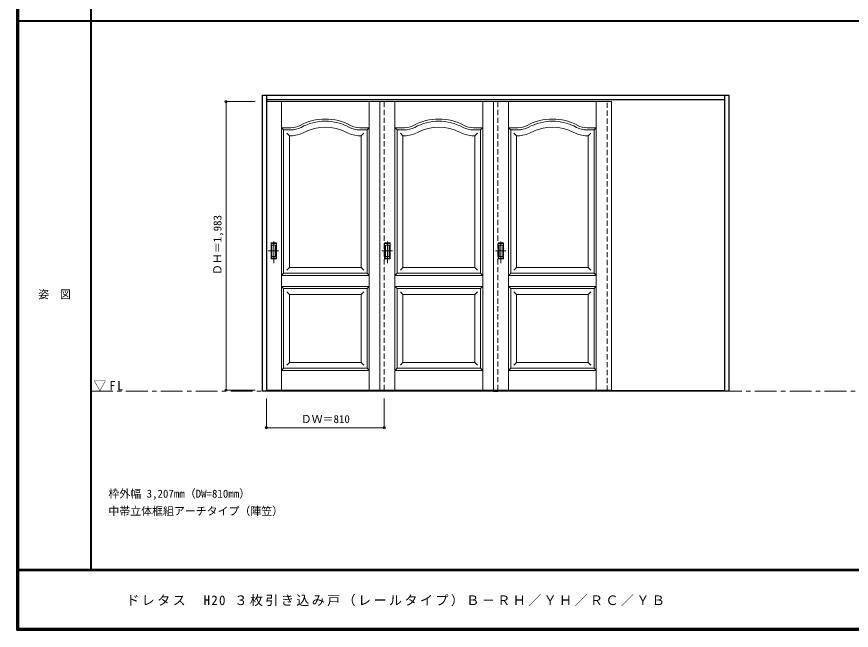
# Model space of a CAD drawing. Units: millimetres, scale not verified. Extents: x -6000 to 5700, y -4307 to 4260.
# Drawn here: x -6000 to -267, y -4205 to 12 of the extents above; entities that cross this region are included whole.
import ezdxf
from ezdxf.enums import TextEntityAlignment as Align

# ---------------------------------------------------------------- set-up
doc = ezdxf.new("R2010")
doc.units = ezdxf.units.MM
doc.header["$LTSCALE"] = 30
doc.header["$PDMODE"] = 32
doc.header["$PDSIZE"] = 15
doc.linetypes.add('CHAIN1', pattern=[8, 5, -1, 1, -1])
doc.linetypes.add('DASHED1', pattern=[1.8, 1.2, -0.6])
for name, color, linetype, lineweight in [('0-1_通り芯', 7, 'CHAIN1', 18), ('0-2_扉', 7, 'Continuous', 18), ('0-4_枠', 3, 'Continuous', 25), ('0-6_引手', 7, 'Continuous', 18), ('0-B_寸法', 4, 'Continuous', 9), ('F-1_枠', 6, 'Continuous', 40)]:
    doc.layers.add(name, color=color, linetype=linetype, lineweight=lineweight)
doc.layers.add('0-A_文字', color=7, linetype='Continuous')
doc.layers.add('F-A_文字', color=7, linetype='Continuous')
doc.styles.add('ＭＳ ゴシック', font='')
doc.styles.get('ＭＳ ゴシック').set_extended_font_data('MS Gothic')

msp = doc.modelspace()

# ---------------------------------------------------------------- linework, layer by layer
at = {"layer": '0-1_通り芯'}
msp.add_line((-5490, -2562.5), (5690, -2562.5), dxfattribs=at)
at = {"layer": '0-2_扉', "color": 4, "linetype": 'DASHED1', "lineweight": 9}
for p, q in [((-4285, -571.5), (-4285, -2554.5)), ((-4282, -571.5), (-4285, -571.5)), ((-3475, -2554.5), (-3475, -571.5)), ((-2695, -2554.5), (-2695, -571.5)), ((-1945, -2559.5), (-1945, -557.5)), ((-1915, -2559.5), (-1915, -557.5)), ((-4282, -2554.5), (-4285, -2554.5))]:
    msp.add_line(p, q, dxfattribs=at)
at = {"layer": '0-2_扉'}
for p, q in [((-4282, -571.5), (-3475, -571.5)), ((-4181.5, -2554.5), (-4181.5, -571.5)), ((-3578.5, -2554.5), (-3578.5, -571.5)), ((-3505, -2554.5), (-3505, -571.5)), ((-3505, -571.5), (-2695, -571.5)), ((-3401.5, -2554.5), (-3401.5, -571.5)), ((-2798.5, -2554.5), (-2798.5, -571.5)), ((-2725, -2554.5), (-2725, -571.5)), ((-1915, -571.5), (-2725, -571.5)), ((-2621.5, -2554.5), (-2621.5, -571.5)), ((-2018.5, -2554.5), (-2018.5, -571.5)), ((-4166.5, -766.5), (-4181.5, -751.5)), ((-4181.5, -751.5), (-4117.49, -751.5)), ((-4166.5, -1620.26), (-4166.5, -766.5)), ((-4166.5, -766.5), (-4117.49, -766.5)), ((-4144.18, -788.82), (-4126.5, -806.5)), ((-3578.5, -751.5), (-3642.51, -751.5)), ((-3593.5, -766.5), (-3642.51, -766.5)), ((-3615.82, -788.82), (-3633.5, -806.5)), ((-3593.5, -766.5), (-3578.5, -751.5)), ((-3593.5, -1751.5), (-3593.5, -766.5)), ((-3386.5, -766.5), (-3401.5, -751.5)), ((-3401.5, -751.5), (-3337.49, -751.5)), ((-3386.5, -1620.26), (-3386.5, -766.5)), ((-3386.5, -766.5), (-3337.49, -766.5)), ((-3364.18, -788.82), (-3346.5, -806.5)), ((-2798.5, -751.5), (-2862.51, -751.5)), ((-2813.5, -766.5), (-2862.51, -766.5)), ((-2835.82, -788.82), (-2853.5, -806.5)), ((-2813.5, -766.5), (-2798.5, -751.5)), ((-2813.5, -1751.5), (-2813.5, -766.5)), ((-2606.5, -766.5), (-2621.5, -751.5)), ((-2621.5, -751.5), (-2557.49, -751.5)), ((-2606.5, -1751.5), (-2606.5, -766.5)), ((-2606.5, -766.5), (-2557.49, -766.5)), ((-2584.18, -788.82), (-2566.5, -806.5)), ((-2018.5, -751.5), (-2082.51, -751.5)), ((-2033.5, -766.5), (-2082.51, -766.5)), ((-2055.82, -788.82), (-2073.5, -806.5)), ((-2033.5, -766.5), (-2018.5, -751.5)), ((-2033.5, -1620.26), (-2033.5, -766.5)), ((-4126.5, -806.5), (-4126.5, -806.5)), ((-4126.5, -1711.5), (-4126.5, -806.5)), ((-4126.5, -806.5), (-4117.49, -806.5)), ((-3642.51, -806.5), (-3633.5, -806.5)), ((-3346.5, -806.5), (-3346.5, -806.5)), ((-3346.5, -1711.5), (-3346.5, -806.5)), ((-3346.5, -806.5), (-3337.49, -806.5)), ((-2862.51, -806.5), (-2853.5, -806.5)), ((-2557.49, -806.5), (-2566.5, -806.5)), ((-2073.5, -806.5), (-2082.51, -806.5)), ((-2073.5, -806.5), (-2073.5, -806.5)), ((-2073.5, -1711.5), (-2073.5, -806.5)), ((-4166.31, -889.5), (-4166.5, -889.5)), ((-3386.31, -889.5), (-3386.5, -889.5)), ((-2033.69, -889.5), (-2033.5, -889.5)), ((-4166.5, -1751.5), (-4166.5, -1609.45)), ((-3386.5, -1751.5), (-3386.5, -1609.45)), ((-2033.5, -1751.5), (-2033.5, -1609.45)), ((-4126.5, -1711.5), (-4144.18, -1729.18)), ((-4126.5, -1711.5), (-4126.5, -1710.07)), ((-3633.5, -1711.5), (-4126.5, -1711.5)), ((-3633.5, -1711.5), (-3615.82, -1729.18)), ((-3346.5, -1711.5), (-3364.18, -1729.18)), ((-3346.5, -1711.5), (-3346.5, -1710.07)), ((-2853.5, -1711.5), (-3346.5, -1711.5)), ((-2853.5, -1711.5), (-2835.82, -1729.18)), ((-2566.5, -1711.5), (-2584.18, -1729.18)), ((-2566.5, -1711.5), (-2073.5, -1711.5)), ((-2073.5, -1711.5), (-2055.82, -1729.18)), ((-4181.5, -1766.5), (-4166.5, -1751.5)), ((-3578.5, -1766.5), (-4181.5, -1766.5)), ((-4166.5, -1751.5), (-3977.5, -1751.5)), ((-3593.5, -1751.5), (-4121.5, -1751.5)), ((-3593.5, -1751.5), (-3578.5, -1766.5)), ((-3401.5, -1766.5), (-3386.5, -1751.5)), ((-2798.5, -1766.5), (-3401.5, -1766.5)), ((-3386.5, -1751.5), (-3197.5, -1751.5)), ((-2813.5, -1751.5), (-3341.5, -1751.5)), ((-2813.5, -1751.5), (-2798.5, -1766.5)), ((-2606.5, -1751.5), (-2621.5, -1766.5)), ((-2621.5, -1766.5), (-2018.5, -1766.5)), ((-2606.5, -1751.5), (-2078.5, -1751.5)), ((-2033.5, -1751.5), (-2222.5, -1751.5)), ((-2018.5, -1766.5), (-2033.5, -1751.5)), ((-4181.5, -1841.5), (-4166.5, -1856.5)), ((-4181.5, -1841.5), (-3578.5, -1841.5)), ((-4166.5, -2404.5), (-4166.5, -1856.5)), ((-4166.5, -1856.5), (-3593.5, -1856.5)), ((-4126.46, -1896.5), (-4144.14, -1878.82)), ((-3633.5, -1896.5), (-3615.82, -1878.82)), ((-3593.5, -1856.5), (-3578.5, -1841.5)), ((-3593.5, -2404.5), (-3593.5, -1856.5)), ((-3401.5, -1841.5), (-3386.5, -1856.5)), ((-3401.5, -1841.5), (-2798.5, -1841.5)), ((-3386.5, -2404.5), (-3386.5, -1856.5)), ((-3386.5, -1856.5), (-2813.5, -1856.5)), ((-3346.46, -1896.5), (-3364.14, -1878.82)), ((-2853.5, -1896.5), (-2835.82, -1878.82)), ((-2813.5, -1856.5), (-2798.5, -1841.5)), ((-2813.5, -2404.5), (-2813.5, -1856.5)), ((-2606.5, -1856.5), (-2621.5, -1841.5)), ((-2018.5, -1841.5), (-2621.5, -1841.5)), ((-2606.5, -2404.5), (-2606.5, -1856.5)), ((-2033.5, -1856.5), (-2606.5, -1856.5)), ((-2566.5, -1896.5), (-2584.18, -1878.82)), ((-2073.54, -1896.5), (-2055.86, -1878.82)), ((-2018.5, -1841.5), (-2033.5, -1856.5)), ((-2033.5, -2404.5), (-2033.5, -1856.5)), ((-4126.5, -2364.5), (-4126.5, -1896.5)), ((-3633.5, -1896.5), (-4126.5, -1896.5)), ((-3633.5, -1896.5), (-3633.5, -2364.5)), ((-3346.5, -2364.5), (-3346.5, -1896.5)), ((-2853.5, -1896.5), (-3346.5, -1896.5)), ((-2853.5, -1896.5), (-2853.5, -2364.5)), ((-2566.5, -1896.5), (-2566.5, -2364.5)), ((-2566.5, -1896.5), (-2073.5, -1896.5)), ((-2073.5, -2364.5), (-2073.5, -1896.5)), ((-4166.5, -2404.5), (-4181.5, -2419.5)), ((-4166.5, -2404.5), (-3593.5, -2404.5)), ((-4126.5, -2364.5), (-4144.18, -2382.18)), ((-4126.5, -2364.5), (-4126.5, -2363.07)), ((-3633.5, -2364.5), (-4126.5, -2364.5)), ((-3633.5, -2364.5), (-3615.82, -2382.18)), ((-3593.5, -2404.5), (-3578.5, -2419.5)), ((-3386.5, -2404.5), (-3401.5, -2419.5)), ((-3386.5, -2404.5), (-2813.5, -2404.5)), ((-3346.5, -2364.5), (-3364.18, -2382.18)), ((-3346.5, -2364.5), (-3346.5, -2363.07)), ((-2853.5, -2364.5), (-3346.5, -2364.5)), ((-2853.5, -2364.5), (-2835.82, -2382.18)), ((-2813.5, -2404.5), (-2798.5, -2419.5)), ((-2606.5, -2404.5), (-2621.5, -2419.5)), ((-2033.5, -2404.5), (-2606.5, -2404.5)), ((-2566.5, -2364.5), (-2584.18, -2382.18)), ((-2566.5, -2364.5), (-2073.5, -2364.5)), ((-2073.5, -2364.5), (-2073.5, -2363.07)), ((-2073.5, -2364.5), (-2055.82, -2382.18)), ((-2033.5, -2404.5), (-2018.5, -2419.5)), ((-4181.5, -2419.5), (-3578.5, -2419.5)), ((-3401.5, -2419.5), (-2798.5, -2419.5)), ((-2018.5, -2419.5), (-2621.5, -2419.5)), ((-4282, -2554.5), (-3475, -2554.5)), ((-3505, -2554.5), (-2695, -2554.5))]:
    msp.add_line(p, q, dxfattribs=at)
at = {"layer": '0-2_扉', "color": 3, "lineweight": 25}
msp.add_line((-2725, -2562.5), (-2695, -2562.5), dxfattribs=at)
at = {"layer": '0-2_扉'}
for points in [[(-1915, -571.5), (-1915, -2554.5), (-2725, -2554.5)], [(-3633.5, -806.5), (-3633.5, -806.5), (-3633.5, -1711.5)], [(-2853.5, -806.5), (-2853.5, -806.5), (-2853.5, -1711.5)], [(-2566.5, -806.5), (-2566.5, -806.5), (-2566.5, -1711.5)]]:
    msp.add_lwpolyline(points, dxfattribs=at)
for centre, radius, start, end in [((-4117.49, -616.5), 135, 270, 298.3577), ((-3880, -1056.5), 365, 61.6423, 118.3577), ((-3880, -1056.5), 350, 61.6423, 118.3577), ((-3642.51, -616.5), 135, 241.6423, 270), ((-3337.49, -616.5), 135, 270, 298.3577), ((-3100, -1056.5), 365, 61.6423, 118.3577), ((-3100, -1056.5), 350, 61.6423, 118.3577), ((-2862.51, -616.5), 135, 241.6423, 270), ((-2557.49, -616.5), 135, 270, 298.3577), ((-2320, -1056.5), 365, 61.6423, 118.3577), ((-2320, -1056.5), 350, 61.6423, 118.3577), ((-2082.51, -616.5), 135, 241.6423, 270), ((-4117.49, -616.5), 150, 270, 298.3577), ((-4117.49, -616.5), 190, 270, 298.3577), ((-3880, -1056.5), 310, 61.6423, 118.3577), ((-3642.51, -616.5), 190, 241.6423, 270), ((-3642.51, -616.5), 150, 241.6423, 270), ((-3337.49, -616.5), 150, 270, 298.3577), ((-3337.49, -616.5), 190, 270, 298.3577), ((-3100, -1056.5), 310, 61.6423, 118.3577), ((-2862.51, -616.5), 190, 241.6423, 270), ((-2862.51, -616.5), 150, 241.6423, 270), ((-2557.49, -616.5), 150, 270, 298.3577), ((-2557.49, -616.5), 190, 270, 298.3577), ((-2320, -1056.5), 310, 61.6423, 118.3577), ((-2082.51, -616.5), 190, 241.6423, 270), ((-2082.51, -616.5), 150, 241.6423, 270)]:
    msp.add_arc(centre, radius, start, end, dxfattribs=at)
at = {"layer": '0-4_枠'}
for p, q in [((-4312, -527.5), (-1105, -527.5)), ((-4282, -2562.5), (-4282, -527.5)), ((-4282, -557.5), (-1135, -557.5)), ((-1135, -2562.5), (-1135, -527.5)), ((-1105, -2562.5), (-1105, -527.5)), ((-1135, -2559.5), (-4282, -2559.5)), ((-1135, -2562.5), (-4282, -2562.5)), ((-1105, -2562.5), (-1135, -2562.5))]:
    msp.add_line(p, q, dxfattribs=at)
msp.add_lwpolyline([(-4282, -2562.5), (-4312, -2562.5), (-4312, -527.5)], dxfattribs=at)
at = {"layer": '0-6_引手'}
for p, q in [((-4253, -1542), (-4215, -1542)), ((-4253, -1652), (-4253, -1542)), ((-4215, -1652), (-4215, -1542)), ((-3473, -1542), (-3435, -1542)), ((-3473, -1652), (-3473, -1542)), ((-3435, -1652), (-3435, -1542)), ((-2693, -1542), (-2655, -1542)), ((-2693, -1652), (-2693, -1542)), ((-2655, -1652), (-2655, -1542)), ((-4246.5, -1558), (-4221.5, -1558)), ((-4246.5, -1636), (-4246.5, -1558)), ((-4221.5, -1636), (-4221.5, -1558)), ((-3466.5, -1558), (-3441.5, -1558)), ((-3466.5, -1636), (-3466.5, -1558)), ((-3441.5, -1636), (-3441.5, -1558)), ((-2686.5, -1558), (-2661.5, -1558)), ((-2686.5, -1636), (-2686.5, -1558)), ((-2661.5, -1636), (-2661.5, -1558)), ((-4253, -1652), (-4215, -1652)), ((-4246.5, -1636), (-4221.5, -1636)), ((-3473, -1652), (-3435, -1652)), ((-3466.5, -1636), (-3441.5, -1636)), ((-2693, -1652), (-2655, -1652)), ((-2686.5, -1636), (-2661.5, -1636))]:
    msp.add_line(p, q, dxfattribs=at)
at = {"layer": '0-6_引手', "linetype": 'CHAIN1'}
for p, q in [((-4234, -1682.23), (-4234, -1511.38)), ((-3454, -1682.23), (-3454, -1511.38)), ((-2674, -1682.23), (-2674, -1511.38)), ((-4272.07, -1597), (-4199.56, -1597)), ((-3492.07, -1597), (-3419.56, -1597)), ((-2712.07, -1597), (-2639.56, -1597))]:
    msp.add_line(p, q, dxfattribs=at)
at = {"layer": '0-6_引手', "linetype": 'DASHED1'}
for p, q in [((-4218, -1648), (-4218, -1546)), ((-3438, -1648), (-3438, -1546)), ((-2658, -1648), (-2658, -1546)), ((-4250, -1648), (-4218, -1648)), ((-3470, -1648), (-3438, -1648)), ((-2690, -1648), (-2658, -1648))]:
    msp.add_line(p, q, dxfattribs=at)
for points in [[(-4250, -1648), (-4250, -1546), (-4218, -1546)], [(-3470, -1648), (-3470, -1546), (-3438, -1546)], [(-2690, -1648), (-2690, -1546), (-2658, -1546)]]:
    msp.add_lwpolyline(points, dxfattribs=at)
at = {"layer": '0-B_寸法'}
for p, q in [((-4562, -571.5), (-4362, -571.5)), ((-4562, -571.5), (-4562, -2554.5)), ((-4562, -2554.5), (-4362, -2554.5)), ((-4285, -2812.5), (-4285, -2612.5)), ((-3475, -2812.5), (-3475, -2612.5)), ((-4285, -2812.5), (-3475, -2812.5))]:
    msp.add_line(p, q, dxfattribs=at)
at = {"layer": '0-B_寸法', "color": 7}
for p in [(-4562, -571.5), (-4562, -2554.5), (-4285, -2812.5), (-3475, -2812.5)]:
    msp.add_point(p, dxfattribs=at)
at = {"layer": 'F-1_枠'}
for p, q in [((-6000, 4175), (-6000, -4205)), ((-5995, 4175), (-5995, -4205)), ((-5990, 4175), (-5990, -4205)), ((-5490, 4175), (-5490, -3790)), ((-6000, -15.5), (5700, -15.5)), ((5700, -3790), (-6000, -3790)), ((5700, -3795), (-6000, -3795)), ((5700, -4195), (-6000, -4195)), ((5700, -4200), (-6000, -4200)), ((5700, -4205), (-6000, -4205))]:
    msp.add_line(p, q, dxfattribs=at)

# ---------------------------------------------------------------- texts
at = {"layer": '0-A_文字', "style": 'ＭＳ ゴシック'}
for s, p in [('枠外幅 3,207mm（DW=810mm）', (-5370, -3310)), ('中帯立体框組アーチタイプ（陣笠）', (-5370, -3430))]:
    msp.add_text(s, height=54.99, dxfattribs=at).set_placement(p, align=Align.BOTTOM_LEFT)
at = {"layer": '0-A_文字', "insert": (-5471.25, -2562.5), "char_height": 65.98, "attachment_point": 7, "style": 'ＭＳ ゴシック'}
msp.add_mtext('\\T1.26;\\W0.95;▽FL', dxfattribs=at)
at = {"layer": '0-B_寸法', "color": 7, "style": 'ＭＳ ゴシック'}
msp.add_text('ＤＨ＝1,983', height=54.99, rotation=90, dxfattribs=at).set_placement((-4577, -1763.25), align=Align.BOTTOM_LEFT)
msp.add_text('ＤＷ＝810', height=54.99, dxfattribs=at).set_placement((-4048.75, -2797.5), align=Align.BOTTOM_LEFT)
at = {"layer": 'F-A_文字', "style": 'ＭＳ ゴシック'}
msp.add_text('姿\u3000図', height=54.99, dxfattribs=at).set_placement((-5852.5, -1940.25), align=Align.BOTTOM_LEFT)
at = {"layer": 'F-A_文字', "insert": (-5247.55, -4040), "char_height": 65.98, "attachment_point": 7, "style": 'ＭＳ ゴシック'}
msp.add_mtext('\\T1.18;ドレタス\u3000H20\\~３枚引き込み戸（レールタイプ）Ｂ－ＲＨ／ＹＨ／ＲＣ／ＹＢ', dxfattribs=at)

doc.saveas('drawing.dxf')
